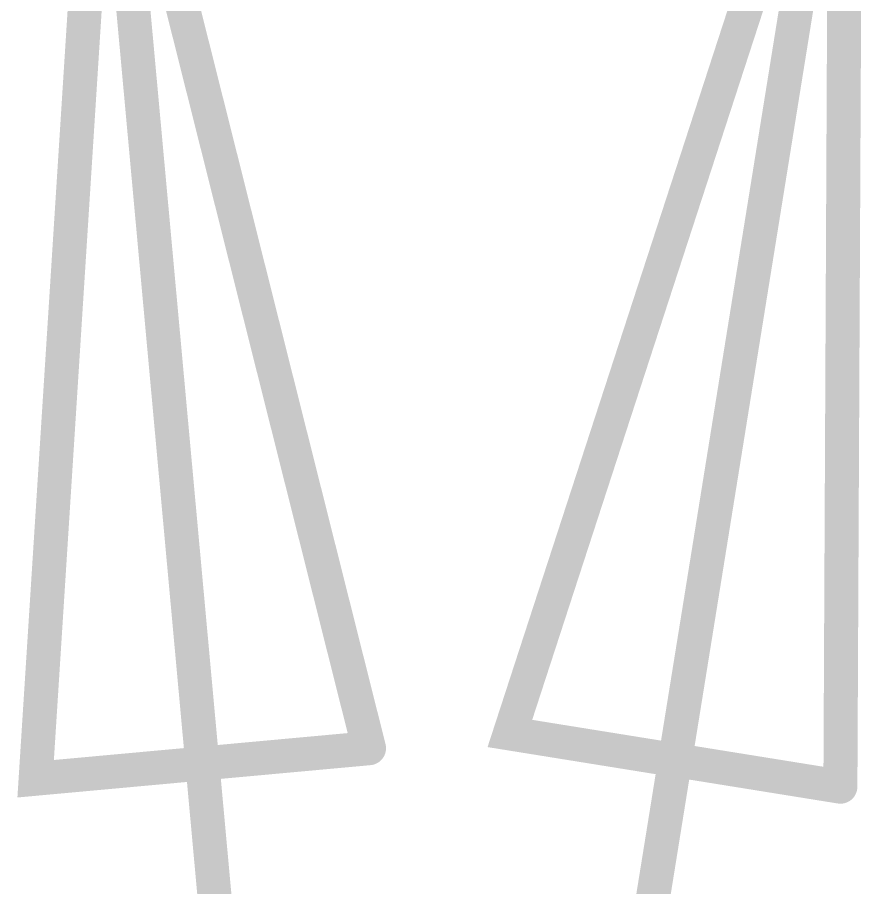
# Model space of a CAD drawing. Header units: millimetres. Extents: x 3362 to 3827, y -139 to 191.
# Drawn here: x 3459.693 to 3462.848, y 109.372 to 112.622 of the extents above; entities that cross this region are included whole.
import ezdxf

# ---------------------------------------------------------------- set-up
doc = ezdxf.new("R2010")
doc.units = ezdxf.units.MM
doc.header["$LTSCALE"] = 23.1
doc.layers.get('0').update_dxf_attribs({"linetype": 'CONTINUOUS'})

# ---------------------------------------------------------------- blocks, each defined once
blk = doc.blocks.new('PAD_R1')
at = {"const_width": 0.5}
blk.add_lwpolyline([(0.25, 0, 1), (-0.25, 0, 1)], format="xyb", close=True, dxfattribs=at)

msp = doc.modelspace()

# ---------------------------------------------------------------- linework, layer by layer
at = {"const_width": 0.127}
for points in [[(3460.0189, 113.8185), (3459.7613, 109.7781), (3461.0059, 109.8921)], [(3460.0189, 113.8185), (3461.0235, 102.8482)], [(3461.0059, 109.8921), (3460.0189, 113.8185)], [(3462.7849, 113.7969), (3461.0235, 102.8642)], [(3462.7849, 113.7969), (3461.5317, 109.9472), (3462.7656, 109.7484)], [(3462.7656, 109.7484), (3462.7849, 113.7969)]]:
    msp.add_lwpolyline(points, dxfattribs=at)

# ---------------------------------------------------------------- block references
at = {"xscale": 0.127, "yscale": 0.127}
for p in [(3461.0059, 109.8921), (3461.0059, 109.8921), (3462.7656, 109.7484), (3462.7656, 109.7484)]:
    msp.add_blockref('PAD_R1', p, dxfattribs=at)

doc.saveas('drawing.dxf')
